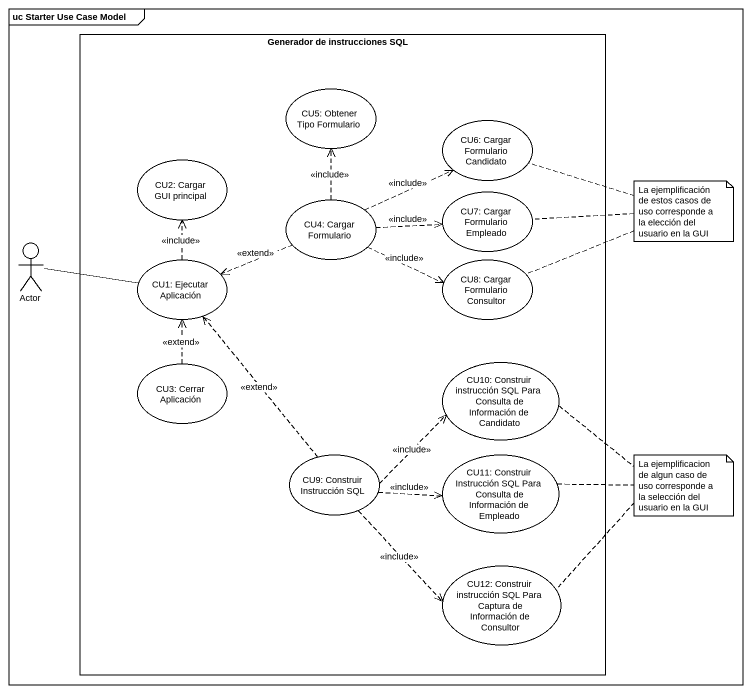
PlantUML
@startuml
mainframe uc Starter Use Case Model
rectangle "Generador de instrucciones SQL" as Generador_de_instrucciones {
  usecase "CU5: Obtener Tipo Formulario" as CU5_Obtener_Tipo_Formulario
  usecase "CU6: Cargar Formulario Candidato" as CU6_Cargar_Formulario
  usecase "CU2: Cargar GUI principal" as CU2_Cargar_GUI_principal
  usecase "CU4: Cargar Formulario" as CU4_Cargar_Formulario
  usecase "CU7: Cargar Formulario Empleado" as CU7_Cargar_Formulario
  usecase "CU1: Ejecutar Aplicación" as CU1_Ejecutar_Aplicación
  usecase "CU8: Cargar Formulario Consultor" as CU8_Cargar_Formulario
  usecase "CU3: Cerrar Aplicación" as CU3_Cerrar_Aplicación
  usecase "CU10: Construir instrucción SQL Para Consulta de Información de Candidato" as CU10_Construir_instrucción
  usecase "CU9: Construir Instrucción SQL" as CU9_Construir_Instrucción
  usecase "CU11: Construir Instrucción SQL Para Consulta de Información de Empleado" as CU11_Construir_Instrucción
  usecase "CU12: Construir instrucción SQL Para Captura de Información de Consultor" as CU12_Construir_instrucción
}
actor "Actor" as Actor_
CU4_Cargar_Formulario .up.> CU5_Obtener_Tipo_Formulario : <<include>>
CU4_Cargar_Formulario .right.> CU6_Cargar_Formulario : <<include>>
CU4_Cargar_Formulario .right.> CU7_Cargar_Formulario : <<include>>
CU4_Cargar_Formulario .left.> CU1_Ejecutar_Aplicación : <<extend>>
CU4_Cargar_Formulario .right.> CU8_Cargar_Formulario : <<include>>
Actor_ -right- CU1_Ejecutar_Aplicación
CU1_Ejecutar_Aplicación .up.> CU2_Cargar_GUI_principal : <<include>>
CU3_Cerrar_Aplicación .up.> CU1_Ejecutar_Aplicación : <<extend>>
CU9_Construir_Instrucción .up.> CU1_Ejecutar_Aplicación : <<extend>>
CU9_Construir_Instrucción .right.> CU10_Construir_instrucción : <<include>>
CU9_Construir_Instrucción .right.> CU11_Construir_Instrucción : <<include>>
CU9_Construir_Instrucción ..> CU12_Construir_instrucción : <<include>>
note as N1
  La ejemplificación de estos casos de uso corresponde a la elección del usuario en la GUI
end note
N1 .. CU6_Cargar_Formulario
N1 .. CU7_Cargar_Formulario
N1 .. CU8_Cargar_Formulario
note as N2
  La ejemplificacion de algun caso de uso corresponde a la selección del usuario en la GUI
end note
N2 .. CU11_Construir_Instrucción
N2 .. CU12_Construir_instrucción
N2 .. CU10_Construir_instrucción
@enduml
